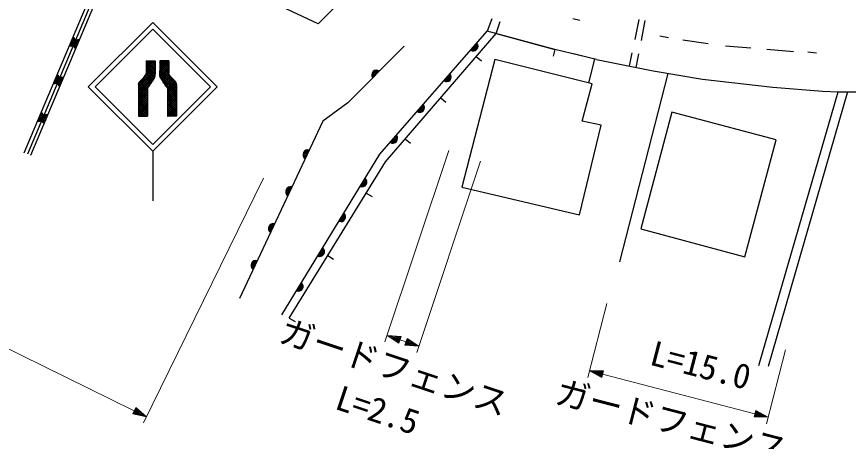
# Model space of a CAD drawing. Units: millimetres, scale not verified. Extents: x 40000 to 680000, y 20000 to 380000.
# Drawn here: x 116189 to 177384, y 240852 to 272112 of the extents above; entities that cross this region are included whole.
import ezdxf
from ezdxf.enums import TextEntityAlignment as Align

# ---------------------------------------------------------------- set-up
doc = ezdxf.new("R2010")
doc.units = ezdxf.units.MM
doc.header["$LTSCALE"] = 1000
for name, color, linetype, lineweight in [('M-BGD', 7, 'Continuous', 25), ('M-STR-HTXT', 7, 'Continuous', 13), ('M-STR-STRC', 7, 'Continuous', 25), ('M-STR-STRD', 7, 'Continuous', 25)]:
    doc.layers.add(name, color=color, linetype=linetype, lineweight=lineweight)
doc.styles.add('ＭＳ ゴシック', font='')
doc.styles.get('ＭＳ ゴシック').set_extended_font_data('MS Gothic')

msp = doc.modelspace()

# ---------------------------------------------------------------- linework, layer by layer
at = {"layer": 'M-BGD'}
for p, q in [((116749, 262086), (123651, 278474)), ((123882, 278377), (116980, 261989)), ((124119, 278277), (117217, 261889)), ((151152, 271949), (150817, 271040)), ((151466, 270864), (151777, 271761)), ((161959, 271903), (161662, 270433)), ((162154, 270345), (162437, 271818)), ((155795, 269689), (155664, 269206)), ((161463, 269453), (161264, 268468)), ((161773, 268364), (161965, 269363)), ((150011, 269177), (150389, 268851)), ((158544, 267167), (151363, 268962)), ((164108, 267933), (160554, 254057)), ((170799, 246437), (176641, 266587)), ((177318, 266587), (171476, 246352)), ((176641, 266587), (177318, 266587)), ((177318, 266587), (183663, 266587)), ((147398, 266148), (147777, 265822)), ((144786, 263119), (145164, 262793)), ((141914, 259131), (142339, 258869)), ((139080, 254529), (139506, 254267)), ((136246, 249927), (136672, 249665))]:
    msp.add_line(p, q, dxfattribs=at)
for points in [[(141406, 274617), (138372, 271583), (124317, 278187)], [(135707, 250160), (142915, 261985), (150817, 271040)], [(136246, 249927), (143331, 261432), (151466, 270864), (155795, 269689)], [(158861, 268958), (155795, 269689), (150817, 271040)], [(144705, 269950), (140566, 265756), (138714, 264431), (132595, 251376)], [(158288, 267231), (158741, 268987), (157162, 269363)], [(151363, 268962), (148955, 259560), (157591, 257528), (159200, 264132), (157799, 264431), (158544, 267167)], [(158861, 268958), (163010, 268111), (166650, 267519), (171815, 266926), (175486, 266635), (176641, 266587)]]:
    msp.add_lwpolyline(points, dxfattribs=at)
msp.add_lwpolyline([(164393, 265077), (162103, 256483), (169770, 254439), (172060, 263033)], close=True, dxfattribs=at)
for centre, radius, start, end in [((120150, 270301), 354, 255.95792, 58.3631), ((120150, 270301), 283, 258.18196, 56.13906), ((120150, 270301), 212, 261.92828, 52.39273), ((120150, 270301), 142, 269.64001, 44.681), ((120150, 270301), 100, 279.95768, 34.36334), ((120150, 270301), 100, 279.95768, 34.36334), ((120718, 270062), 354, 75.95792, 238.3631), ((120718, 270062), 283, 78.18196, 236.13906), ((120718, 270062), 212, 81.92828, 232.39273), ((120718, 270062), 142, 89.64001, 224.681), ((120718, 270062), 100, 99.95768, 214.36334), ((120718, 270062), 100, 99.95768, 214.36334), ((149784, 269939), 354, 237.69112, 40.0963), ((149784, 269939), 283, 239.91516, 37.87226), ((149784, 269939), 212, 243.66148, 34.12593), ((149784, 269939), 142, 251.37321, 26.4142), ((149784, 269939), 100, 261.69088, 16.09654), ((149784, 269939), 100, 261.69088, 16.09654), ((142674, 267815), 354, 54.17189, 216.57707), ((142674, 267815), 283, 56.39593, 214.35303), ((118986, 267536), 354, 255.95792, 58.3631), ((118986, 267536), 283, 258.18196, 56.13906), ((118986, 267536), 212, 261.92828, 52.39273), ((118986, 267536), 142, 269.64001, 44.681), ((118986, 267536), 100, 279.95768, 34.36334), ((118986, 267536), 100, 279.95768, 34.36334), ((119554, 267297), 354, 75.95792, 238.3631), ((119554, 267297), 283, 78.18196, 236.13906), ((119554, 267297), 212, 81.92828, 232.39273), ((119554, 267297), 142, 89.64001, 224.681), ((142674, 267815), 212, 60.14225, 210.6067), ((142674, 267815), 142, 67.85398, 202.89497), ((142674, 267815), 100, 78.17165, 192.57731), ((142674, 267815), 100, 78.17165, 192.57731), ((147811, 267679), 354, 237.69112, 40.0963), ((147811, 267679), 283, 239.91516, 37.87226), ((147811, 267679), 212, 243.66148, 34.12593), ((147811, 267679), 142, 251.37321, 26.4142), ((147811, 267679), 100, 261.69088, 16.09654), ((147811, 267679), 100, 261.69088, 16.09654), ((119554, 267297), 100, 99.95768, 214.36334), ((119554, 267297), 100, 99.95768, 214.36334), ((145839, 265418), 354, 237.69112, 40.0963), ((145839, 265418), 283, 239.91516, 37.87226), ((117821, 264772), 354, 255.95792, 58.3631), ((117821, 264772), 283, 258.18196, 56.13906), ((145839, 265418), 212, 243.66148, 34.12593), ((145839, 265418), 142, 251.37321, 26.4142), ((145839, 265418), 100, 261.69088, 16.09654), ((145839, 265418), 100, 261.69088, 16.09654), ((117821, 264772), 212, 261.92828, 52.39273), ((117821, 264772), 142, 269.64001, 44.681), ((117821, 264772), 100, 279.95768, 34.36334), ((117821, 264772), 100, 279.95768, 34.36334), ((118389, 264532), 354, 75.95792, 238.3631), ((118389, 264532), 283, 78.18196, 236.13906), ((118389, 264532), 212, 81.92828, 232.39273), ((118389, 264532), 142, 89.64001, 224.681), ((118389, 264532), 100, 99.95768, 214.36334), ((118389, 264532), 100, 99.95768, 214.36334), ((143867, 263158), 354, 237.69112, 40.0963), ((143867, 263158), 283, 239.91516, 37.87226), ((143867, 263158), 212, 243.66148, 34.12593), ((143867, 263158), 142, 251.37321, 26.4142), ((143867, 263158), 100, 261.69088, 16.09654), ((143867, 263158), 100, 261.69088, 16.09654), ((137613, 261955), 354, 73.68462, 236.0898), ((137613, 261955), 283, 75.90866, 233.86576), ((137613, 261955), 212, 79.65498, 230.11943), ((137613, 261955), 142, 87.36671, 222.4077), ((137613, 261955), 100, 97.68438, 212.09004), ((137613, 261955), 100, 97.68438, 212.09004), ((141607, 259943), 354, 247.43052, 49.8357), ((141607, 259943), 283, 249.65456, 47.61166), ((141607, 259943), 212, 253.40089, 43.86534), ((136340, 259239), 354, 73.68462, 236.0898), ((136340, 259239), 283, 75.90866, 233.86576), ((141607, 259943), 142, 261.11262, 36.15361), ((141607, 259943), 100, 271.43028, 25.83595), ((141607, 259943), 100, 271.43028, 25.83595), ((136340, 259239), 212, 79.65498, 230.11943), ((136340, 259239), 142, 87.36671, 222.4077), ((136340, 259239), 100, 97.68438, 212.09004), ((136340, 259239), 100, 97.68438, 212.09004), ((140046, 257381), 354, 247.43052, 49.8357), ((140046, 257381), 283, 249.65456, 47.61166), ((140046, 257381), 212, 253.40089, 43.86534), ((140046, 257381), 142, 261.11262, 36.15361), ((140046, 257381), 100, 271.43028, 25.83595), ((140046, 257381), 100, 271.43028, 25.83595), ((135067, 256522), 354, 73.68462, 236.0898), ((135067, 256522), 283, 75.90866, 233.86576), ((135067, 256522), 212, 79.65498, 230.11943), ((135067, 256522), 142, 87.36671, 222.4077), ((135067, 256522), 100, 97.68438, 212.09004), ((135067, 256522), 100, 97.68438, 212.09004), ((138484, 254820), 354, 247.43052, 49.8357), ((138484, 254820), 283, 249.65456, 47.61166), ((138484, 254820), 212, 253.40089, 43.86534), ((138484, 254820), 142, 261.11262, 36.15361), ((138484, 254820), 100, 271.43028, 25.83595), ((138484, 254820), 100, 271.43028, 25.83595), ((133794, 253806), 354, 73.68462, 236.0898), ((133794, 253806), 283, 75.90866, 233.86576), ((133794, 253806), 212, 79.65498, 230.11943), ((133794, 253806), 142, 87.36671, 222.4077), ((133794, 253806), 100, 97.68438, 212.09004), ((133794, 253806), 100, 97.68438, 212.09004), ((136923, 252258), 354, 247.43052, 49.8357), ((136923, 252258), 283, 249.65456, 47.61166), ((136923, 252258), 212, 253.40089, 43.86534), ((136923, 252258), 142, 261.11262, 36.15361), ((136923, 252258), 100, 271.43028, 25.83595), ((136923, 252258), 100, 271.43028, 25.83595)]:
    msp.add_arc(centre, radius, start, end, dxfattribs=at)
at = {"layer": 'M-STR-HTXT'}
for p, q in [((86371, 261967), (124839, 243108)), ((147983, 262254), (143286, 248166)), ((150326, 261473), (145630, 247384)), ((134347, 260225), (125517, 242219)), ((159618, 250994), (158210, 245564)), ((143445, 248640), (144314, 248087)), ((143445, 248640), (144472, 248561)), ((143445, 248640), (144393, 248324)), ((144377, 248276), (143619, 248529)), ((144409, 248371), (143650, 248624)), ((143856, 248608), (144425, 248419)), ((144441, 248466), (144061, 248592)), ((144267, 248577), (144457, 248513)), ((144314, 248087), (144472, 248561)), ((143792, 248419), (144362, 248229)), ((144346, 248181), (143966, 248308)), ((144140, 248197), (144330, 248134)), ((144393, 248324), (144840, 248175)), ((144919, 248412), (144761, 247938)), ((145788, 247859), (144761, 247938)), ((144966, 247922), (144776, 247985)), ((144792, 248033), (145172, 247906)), ((145377, 247890), (144808, 248080)), ((144824, 248127), (145583, 247874)), ((145788, 247859), (144840, 248175)), ((144855, 248222), (145614, 247969)), ((145441, 248080), (144871, 248270)), ((144887, 248317), (145267, 248191)), ((145093, 248301), (144903, 248365)), ((145788, 247859), (144919, 248412)), ((172758, 247585), (171349, 242155)), ((158335, 246048), (159240, 245555)), ((158335, 246048), (159366, 246039)), ((158335, 246048), (159303, 245797)), ((159316, 245845), (158541, 246046)), ((158748, 246044), (159328, 245894)), ((159341, 245942), (158954, 246043)), ((159160, 246041), (159353, 245990)), ((159240, 245555), (159366, 246039)), ((159291, 245749), (158516, 245949)), ((158697, 245851), (159278, 245700)), ((159266, 245652), (158878, 245752)), ((159059, 245654), (159253, 245603)), ((159303, 245797), (170506, 242890)), ((124949, 243333), (124729, 242884)), ((124773, 242974), (125133, 242798)), ((125334, 242754), (124795, 243019)), ((124817, 243063), (125536, 242711)), ((125737, 242668), (124839, 243108)), ((124861, 243153), (125580, 242801)), ((125422, 242934), (124883, 243198)), ((124905, 243243), (125265, 243067)), ((125107, 243200), (124927, 243288)), ((125737, 242668), (124949, 243333)), ((170569, 243132), (170444, 242648)), ((171112, 242836), (170532, 242987)), ((170544, 243035), (170931, 242935)), ((170750, 243033), (170557, 243084)), ((171474, 242639), (170569, 243132)), ((125737, 242668), (124729, 242884)), ((124931, 242841), (124751, 242929)), ((171474, 242639), (170444, 242648)), ((170650, 242646), (170456, 242697)), ((170469, 242745), (170856, 242644)), ((171062, 242643), (170481, 242793)), ((170494, 242842), (171268, 242641)), ((171474, 242639), (170506, 242890)), ((170519, 242939), (171293, 242738))]:
    msp.add_line(p, q, dxfattribs=at)
at = {"layer": 'M-STR-STRC'}
for p, q in [((121461, 266940), (126199, 271678)), ((121956, 266940), (126199, 271183)), ((126199, 271678), (130936, 266940)), ((126199, 271183), (130441, 266940)), ((125723, 268258), (126316, 268851)), ((125723, 268116), (126390, 268784)), ((125724, 268400), (126175, 268851)), ((125724, 268542), (126033, 268851)), ((125724, 268683), (125892, 268851)), ((126370, 268118), (125724, 268764)), ((125725, 268851), (126392, 268851)), ((125725, 268851), (125725, 267954)), ((125725, 268825), (125751, 268851)), ((126374, 268255), (125778, 268851)), ((126378, 268393), (125920, 268851)), ((126383, 268530), (126061, 268851)), ((126387, 268667), (126202, 268851)), ((126391, 268804), (126344, 268851)), ((126392, 268851), (126392, 268128)), ((127388, 268851), (126720, 268851)), ((126720, 268851), (126720, 268128)), ((126720, 268847), (127389, 268196)), ((126721, 268722), (126847, 268851)), ((126722, 268706), (127389, 268056)), ((126723, 268581), (126987, 268851)), ((126725, 268439), (127126, 268851)), ((126727, 268298), (127266, 268851)), ((126729, 268157), (127388, 268833)), ((126731, 268015), (127388, 268690)), ((126859, 268851), (127389, 268335)), ((127003, 268851), (127388, 268475)), ((127146, 268851), (127388, 268615)), ((127289, 268851), (127388, 268755)), ((127388, 268851), (127388, 267954)), ((125153, 266981), (126372, 268200)), ((125153, 266840), (126368, 268054)), ((125154, 267123), (126377, 268346)), ((125529, 267640), (126381, 268492)), ((125723, 267975), (126386, 268638)), ((126357, 267707), (125723, 268340)), ((126324, 267599), (125723, 268199)), ((126266, 267515), (125723, 268058)), ((126366, 267981), (125724, 268623)), ((126361, 267844), (125724, 268482)), ((126724, 268565), (127390, 267916)), ((126725, 268423), (127717, 267458)), ((126727, 268282), (127959, 267082)), ((126729, 268140), (127959, 266943)), ((126733, 267874), (127388, 268547)), ((126734, 267732), (127389, 268404)), ((126786, 267642), (127389, 268261)), ((126841, 267555), (127389, 268118)), ((125153, 266698), (126363, 267908)), ((125153, 266556), (126359, 267763)), ((125153, 266415), (126295, 267557)), ((125863, 266928), (125369, 267422)), ((125920, 267012), (125429, 267503)), ((125978, 267096), (125489, 267585)), ((126035, 267180), (125549, 267667)), ((126093, 267264), (125609, 267748)), ((126151, 267347), (125668, 267830)), ((126208, 267431), (125722, 267917)), ((126731, 267999), (127959, 266803)), ((126733, 267858), (127959, 266663)), ((126748, 267703), (127959, 266523)), ((126895, 267467), (127390, 267975)), ((126950, 267380), (127420, 267863)), ((127004, 267293), (127480, 267781)), ((127059, 267205), (127540, 267699)), ((127113, 267118), (127600, 267617)), ((127168, 267031), (127660, 267536)), ((127222, 266943), (127720, 267454)), ((121461, 266940), (126199, 262202)), ((121956, 266940), (126199, 262697)), ((125150, 267114), (125150, 264778)), ((125152, 266273), (125984, 267104)), ((125776, 266308), (125153, 266931)), ((125772, 266454), (125154, 267072)), ((125768, 266599), (125190, 267177)), ((125764, 266745), (125250, 267259)), ((125805, 266845), (125309, 267340)), ((125818, 266829), (125818, 264778)), ((126199, 262697), (130441, 266940)), ((126199, 262202), (130936, 266940)), ((126970, 267347), (127960, 266383)), ((127193, 266991), (127960, 266244)), ((127277, 266856), (127779, 267372)), ((127294, 266730), (127839, 267290)), ((127294, 266587), (127899, 267208)), ((127294, 266444), (127959, 267126)), ((127294, 266300), (127959, 266983)), ((127294, 266157), (127959, 266840)), ((127294, 266829), (127294, 264778)), ((127962, 267114), (127962, 264778)), ((125152, 266132), (125764, 266743)), ((125152, 265990), (125767, 266605)), ((125152, 265848), (125771, 266468)), ((125152, 265707), (125775, 266330)), ((125796, 265581), (125152, 266224)), ((125780, 266163), (125153, 266789)), ((125784, 266017), (125153, 266648)), ((125788, 265872), (125153, 266507)), ((125792, 265726), (125153, 266366)), ((127294, 266753), (127960, 266104)), ((127294, 266014), (127959, 266697)), ((127294, 266613), (127960, 265964)), ((127294, 265870), (127959, 266554)), ((127294, 266474), (127960, 265824)), ((127294, 265727), (127960, 266410)), ((127294, 266334), (127961, 265685)), ((127294, 265584), (127960, 266267)), ((125151, 265424), (125783, 266055)), ((125151, 265282), (125787, 265917)), ((125151, 265140), (125790, 265780)), ((125151, 264999), (125794, 265642)), ((125152, 265565), (125779, 266193)), ((125800, 265435), (125152, 266083)), ((125804, 265290), (125152, 265942)), ((125808, 265144), (125152, 265801)), ((125812, 264999), (125152, 265660)), ((127294, 266194), (127961, 265545)), ((127294, 265440), (127960, 266124)), ((127294, 266055), (127961, 265405)), ((127294, 265297), (127960, 265981)), ((127294, 265915), (127961, 265265)), ((127294, 265154), (127960, 265838)), ((127294, 265776), (127961, 265125)), ((127294, 265010), (127961, 265695)), ((127294, 265636), (127961, 264986)), ((125816, 264854), (125151, 265518)), ((125151, 264857), (125798, 265505)), ((125751, 264778), (125151, 265377)), ((125609, 264778), (125151, 265236)), ((125468, 264778), (125151, 265095)), ((125213, 264778), (125802, 265367)), ((125354, 264778), (125806, 265229)), ((125495, 264778), (125810, 265092)), ((127294, 264867), (127961, 265552)), ((127294, 265496), (127962, 264846)), ((127294, 265357), (127888, 264778)), ((127294, 265217), (127745, 264778)), ((127294, 265078), (127602, 264778)), ((127347, 264778), (127961, 265409)), ((127486, 264778), (127961, 265265)), ((127626, 264778), (127961, 265122)), ((127765, 264778), (127962, 264979)), ((125150, 264778), (125818, 264778)), ((125326, 264778), (125151, 264953)), ((125185, 264778), (125151, 264812)), ((125637, 264778), (125813, 264954)), ((125778, 264778), (125817, 264817)), ((127294, 264938), (127458, 264778)), ((127294, 264798), (127315, 264778)), ((127962, 264778), (127294, 264778)), ((127905, 264778), (127962, 264836)), ((126199, 262202), (126199, 258567))]:
    msp.add_line(p, q, dxfattribs=at)
for points, knots in [([(125818, 266829), (125839, 266853), (125857, 266880), (125867, 266892), (125899, 266934), (125989, 267066), (126018, 267110), (126049, 267155), (126137, 267291), (126167, 267336), (126181, 267357), (126222, 267418), (126236, 267438), (126246, 267454), (126278, 267501), (126288, 267517), (126296, 267530), (126320, 267569), (126327, 267583), (126334, 267595), (126351, 267632), (126355, 267645), (126361, 267660), (126374, 267708), (126378, 267725), (126381, 267743), (126388, 267800), (126390, 267819), (126392, 267842), (126394, 267911), (126395, 267934), (126395, 267962), (126394, 268047), (126394, 268076), (126394, 268079), (126393, 268091), (126393, 268095), (126393, 268098), (126393, 268108), (126393, 268111), (126393, 268114), (126393, 268121), (126393, 268123), (126393, 268124), (126392, 268127), (126392, 268128)], [0, 0, 0, 0, 1, 1, 1, 2, 2, 2, 3, 3, 3, 4, 4, 4, 5, 5, 5, 6, 6, 6, 7, 7, 7, 8, 8, 8, 9, 9, 9, 10, 10, 10, 11, 11, 11, 12, 12, 12, 13, 13, 13, 14, 14, 14, 15, 15, 15, 15]), ([(127294, 266829), (127274, 266853), (127255, 266880), (127245, 266892), (127213, 266934), (127124, 267066), (127094, 267110), (127063, 267155), (126975, 267291), (126945, 267336), (126931, 267357), (126890, 267418), (126877, 267438), (126866, 267454), (126834, 267501), (126824, 267517), (126816, 267530), (126792, 267569), (126785, 267583), (126779, 267595), (126761, 267632), (126757, 267645), (126751, 267660), (126738, 267708), (126735, 267725), (126731, 267743), (126724, 267800), (126722, 267819), (126720, 267842), (126718, 267911), (126718, 267934), (126717, 267962), (126718, 268047), (126719, 268076), (126719, 268079), (126719, 268091), (126719, 268095), (126719, 268098), (126719, 268108), (126719, 268111), (126719, 268114), (126720, 268121), (126720, 268123), (126720, 268124), (126720, 268127), (126720, 268128)], [0, 0, 0, 0, 1, 1, 1, 2, 2, 2, 3, 3, 3, 4, 4, 4, 5, 5, 5, 6, 6, 6, 7, 7, 7, 8, 8, 8, 9, 9, 9, 10, 10, 10, 11, 11, 11, 12, 12, 12, 13, 13, 13, 14, 14, 14, 15, 15, 15, 15]), ([(125150, 267114), (125151, 267117), (125153, 267125), (125154, 267128), (125155, 267134), (125160, 267155), (125162, 267162), (125165, 267171), (125173, 267197), (125175, 267206), (125178, 267215), (125188, 267242), (125192, 267251), (125195, 267258), (125205, 267278), (125209, 267285), (125213, 267291), (125224, 267308), (125228, 267313), (125232, 267318), (125245, 267332), (125249, 267337), (125253, 267341), (125266, 267354), (125270, 267359), (125289, 267377), (125346, 267432), (125365, 267450), (125385, 267469), (125445, 267527), (125464, 267548), (125484, 267568), (125541, 267631), (125559, 267653), (125577, 267675), (125626, 267745), (125642, 267768), (125645, 267772), (125651, 267783), (125653, 267786), (125655, 267790), (125662, 267800), (125664, 267804), (125666, 267807), (125673, 267817), (125675, 267821), (125677, 267824), (125685, 267833), (125687, 267836), (125689, 267838), (125694, 267844), (125696, 267846), (125697, 267848), (125702, 267853), (125704, 267856), (125706, 267858), (125710, 267864), (125711, 267867), (125713, 267869), (125717, 267878), (125717, 267880), (125719, 267885), (125722, 267899), (125722, 267904), (125723, 267908), (125724, 267923), (125724, 267927), (125725, 267931), (125725, 267942), (125725, 267946), (125725, 267948), (125725, 267952), (125725, 267954)], [0, 0, 0, 0, 1, 1, 1, 2, 2, 2, 3, 3, 3, 4, 4, 4, 5, 5, 5, 6, 6, 6, 7, 7, 7, 8, 8, 8, 9, 9, 9, 10, 10, 10, 11, 11, 11, 12, 12, 12, 13, 13, 13, 14, 14, 14, 15, 15, 15, 16, 16, 16, 17, 17, 17, 18, 18, 18, 19, 19, 19, 20, 20, 20, 21, 21, 21, 22, 22, 22, 23, 23, 23, 24, 24, 24, 24]), ([(127962, 267114), (127961, 267117), (127959, 267125), (127959, 267128), (127957, 267134), (127952, 267155), (127950, 267162), (127947, 267171), (127940, 267197), (127937, 267206), (127934, 267215), (127924, 267242), (127920, 267251), (127917, 267258), (127907, 267278), (127903, 267285), (127899, 267291), (127888, 267308), (127884, 267313), (127880, 267318), (127868, 267332), (127863, 267337), (127859, 267341), (127846, 267354), (127842, 267359), (127823, 267377), (127766, 267432), (127747, 267450), (127727, 267469), (127667, 267527), (127648, 267548), (127629, 267568), (127571, 267631), (127553, 267653), (127535, 267675), (127486, 267745), (127470, 267768), (127468, 267772), (127461, 267783), (127459, 267786), (127457, 267790), (127451, 267800), (127448, 267804), (127446, 267807), (127440, 267817), (127437, 267821), (127435, 267824), (127428, 267833), (127425, 267836), (127423, 267838), (127418, 267844), (127417, 267846), (127415, 267848), (127410, 267853), (127408, 267856), (127407, 267858), (127402, 267864), (127401, 267867), (127399, 267869), (127396, 267878), (127395, 267880), (127393, 267885), (127391, 267899), (127390, 267904), (127389, 267908), (127388, 267923), (127388, 267927), (127388, 267931), (127387, 267942), (127387, 267946), (127387, 267948), (127388, 267952), (127388, 267954)], [0, 0, 0, 0, 1, 1, 1, 2, 2, 2, 3, 3, 3, 4, 4, 4, 5, 5, 5, 6, 6, 6, 7, 7, 7, 8, 8, 8, 9, 9, 9, 10, 10, 10, 11, 11, 11, 12, 12, 12, 13, 13, 13, 14, 14, 14, 15, 15, 15, 16, 16, 16, 17, 17, 17, 18, 18, 18, 19, 19, 19, 20, 20, 20, 21, 21, 21, 22, 22, 22, 23, 23, 23, 24, 24, 24, 24])]:
    msp.add_open_spline(points, degree=3, knots=knots, dxfattribs=at)
for points in [[(125818, 266971), (125818, 266971), (125818, 266972), (125818, 266972)], [(127294, 266971), (127294, 266971), (127294, 266972), (127294, 266972)]]:
    msp.add_open_spline(points, degree=3, dxfattribs=at)
at = {"layer": 'M-STR-STRD'}
for p, q in [((157120, 271965), (157633, 271852)), ((163511, 270695), (164151, 270567)), ((165211, 270397), (167074, 270143)), ((168344, 269974), (170206, 269805)), ((171392, 269720), (173339, 269551)), ((175031, 269428), (174393, 269487))]:
    msp.add_line(p, q, dxfattribs=at)

# ---------------------------------------------------------------- texts
at = {"layer": 'M-STR-HTXT', "style": 'ＭＳ ゴシック'}
for s, rotation, p in [('ガードフェンス', 341.565, (143510, 244929)), ('L=15.0', 345.455, (166158, 245046)), ('L=2.5', 341.565, (142294, 241767)), ('ガードフェンス', 345.455, (164026, 240956))]:
    msp.add_text(s, height=1833, rotation=rotation, dxfattribs=at).set_placement(p, align=Align.BOTTOM_CENTER)

doc.saveas('drawing.dxf')
